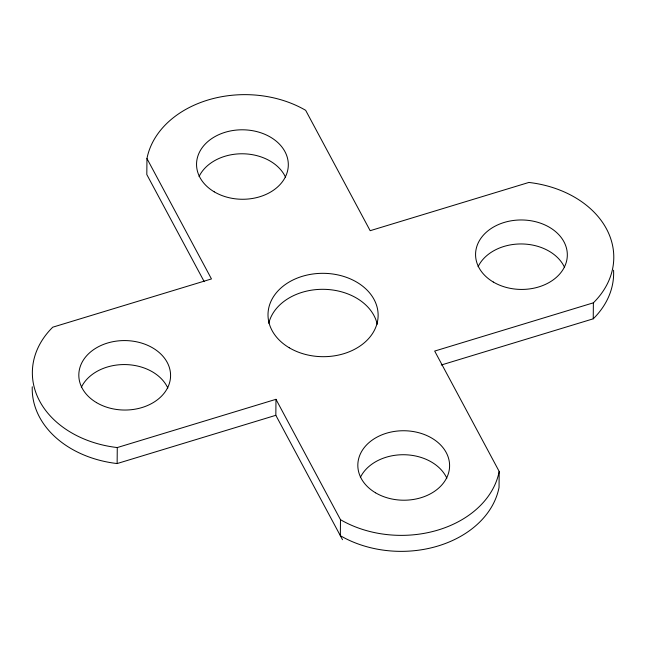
<?xml version="1.0" encoding="UTF-8"?>
<svg xmlns="http://www.w3.org/2000/svg" width="646" height="646" viewBox="0 0 646 646"><rect width="100%" height="100%" fill="white"/><g stroke="black" fill="none" stroke-linecap="round" stroke-linejoin="round"><path stroke-width="0.97" d="M117.273 447.557L275.979 399.317L275.834 415.305L117.136 463.553L117.273 447.557A99.419 75.259 0.5 0 1 52.762 327.183L211.468 278.935L146.957 158.561A99.419 75.259 0.5 0 1 305.655 110.313L370.166 230.695L528.864 182.447A99.419 75.259 0.5 0 1 593.375 302.829L593.238 318.817L441.266 365.014M146.957 158.561L146.812 174.549L204.209 281.648M275.979 399.317L340.482 519.691L340.345 535.687A99.419 75.259 0.5 0 0 499.043 487.439L499.188 471.451L434.677 351.069L593.375 302.829M275.834 415.305L342.509 539.725M117.136 463.553A99.419 75.259 0.5 0 1 32.252 386.784M613.563 270.206A99.419 75.259 0.5 0 1 593.238 318.817M499.188 471.451A99.419 75.259 0.5 0 1 340.482 519.691M360.347 477.483A45.89 34.739 0.5 0 1 403.798 454.727A45.89 34.739 0.5 0 1 446.846 478.234M81.339 387.317A45.89 34.739 0.5 0 1 124.791 364.562A45.89 34.739 0.5 0 1 167.839 388.068M199.073 176.536A45.89 34.739 0.5 0 1 242.525 153.78A45.89 34.739 0.5 0 1 285.572 177.287M478.088 266.701A45.89 34.739 0.5 0 1 521.54 243.954A45.89 34.739 0.5 0 1 564.588 267.46M268.768 323.299A55.063 41.683 0.5 0 1 323.291 289.311A55.063 41.683 0.5 0 1 377.224 324.244M375.536 492.793A45.89 34.739 0.5 0 0 449.164 470.409A45.89 34.739 0.5 0 0 386.429 433.232A45.89 34.739 0.5 0 0 375.536 492.793M493.269 282.011A45.89 34.739 0.5 0 0 566.897 259.627A45.89 34.739 0.5 0 0 504.163 222.458A45.89 34.739 0.5 0 0 493.269 282.011M214.254 191.846A45.89 34.739 0.5 0 0 287.882 169.462A45.89 34.739 0.5 0 0 225.155 132.285A45.89 34.739 0.5 0 0 214.254 191.846M96.52 402.62A45.89 34.739 0.5 0 0 170.148 380.244A45.89 34.739 0.5 0 0 107.414 343.066A45.89 34.739 0.5 0 0 96.52 402.62M289.263 347.782A55.063 41.683 0.5 0 0 377.611 320.925A55.063 41.683 0.5 0 0 302.336 276.31A55.063 41.683 0.5 0 0 289.263 347.782"/></g></svg>
